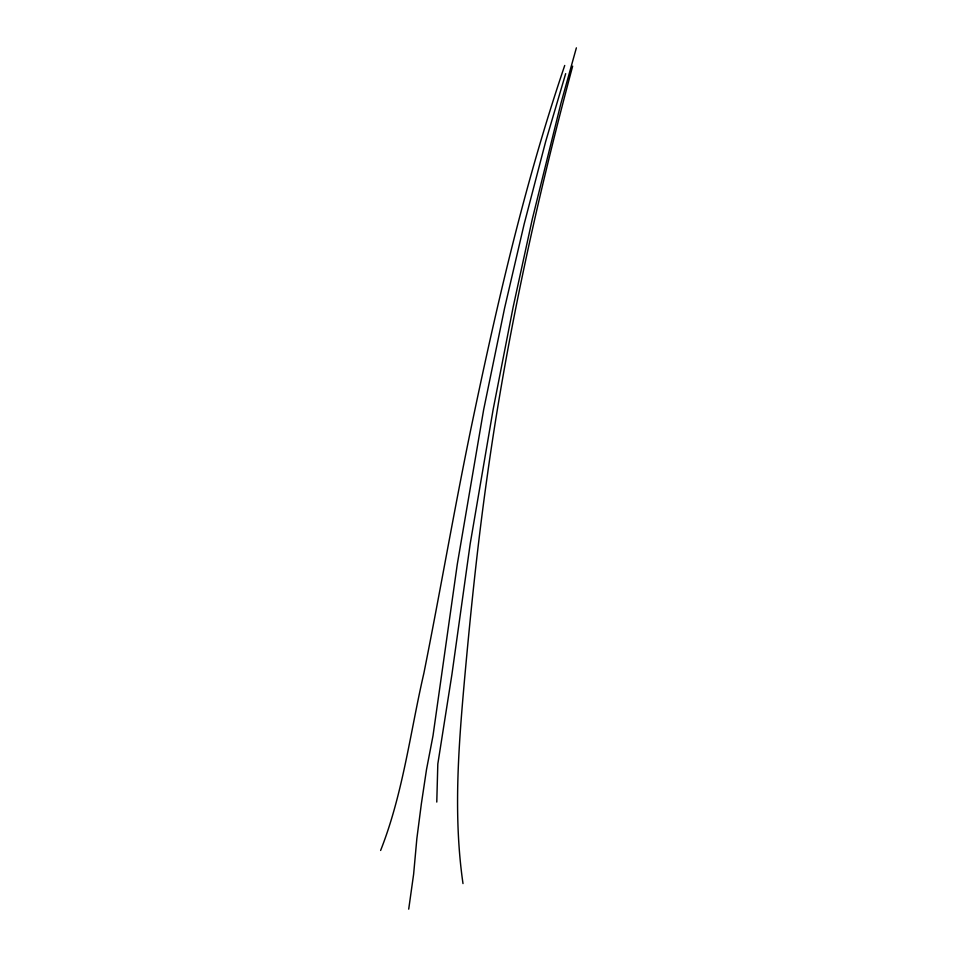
<?xml version="1.0" encoding="UTF-8"?>
<svg xmlns="http://www.w3.org/2000/svg" width="957" height="957" viewBox="0 0 957 957"><rect width="100%" height="100%" fill="white"/><g stroke="black" fill="none" stroke-linecap="round" stroke-linejoin="round"><path stroke-width="1.44" d="M436.775 802.062L437.816 763.973L451.907 674.506L470.174 543.935L493.142 409.488L513.155 307.03L532.271 219.225L560.91 103.416L576.377 47.85M408.711 909.15L413.627 874.172L416.857 838.559L421.367 803.76L426.523 769.452L432.995 735.789L457.302 564.175L483.656 409.692L504.59 308.13L524.137 224.153L545.717 141.385L565.671 73.641M572.657 66.153C536.542 200.922 506.588 337.462 487.304 475.713C477.663 543.612 470.641 611.87 464.48 680.164C458.463 747.692 453.235 816.154 462.997 883.574M564.726 65.471C524.221 184.785 496.073 307.915 470.425 431.152C453.821 511.66 439.993 592.718 423.855 673.321C410.194 732.476 403.005 793.688 380.623 850.45"/></g></svg>
